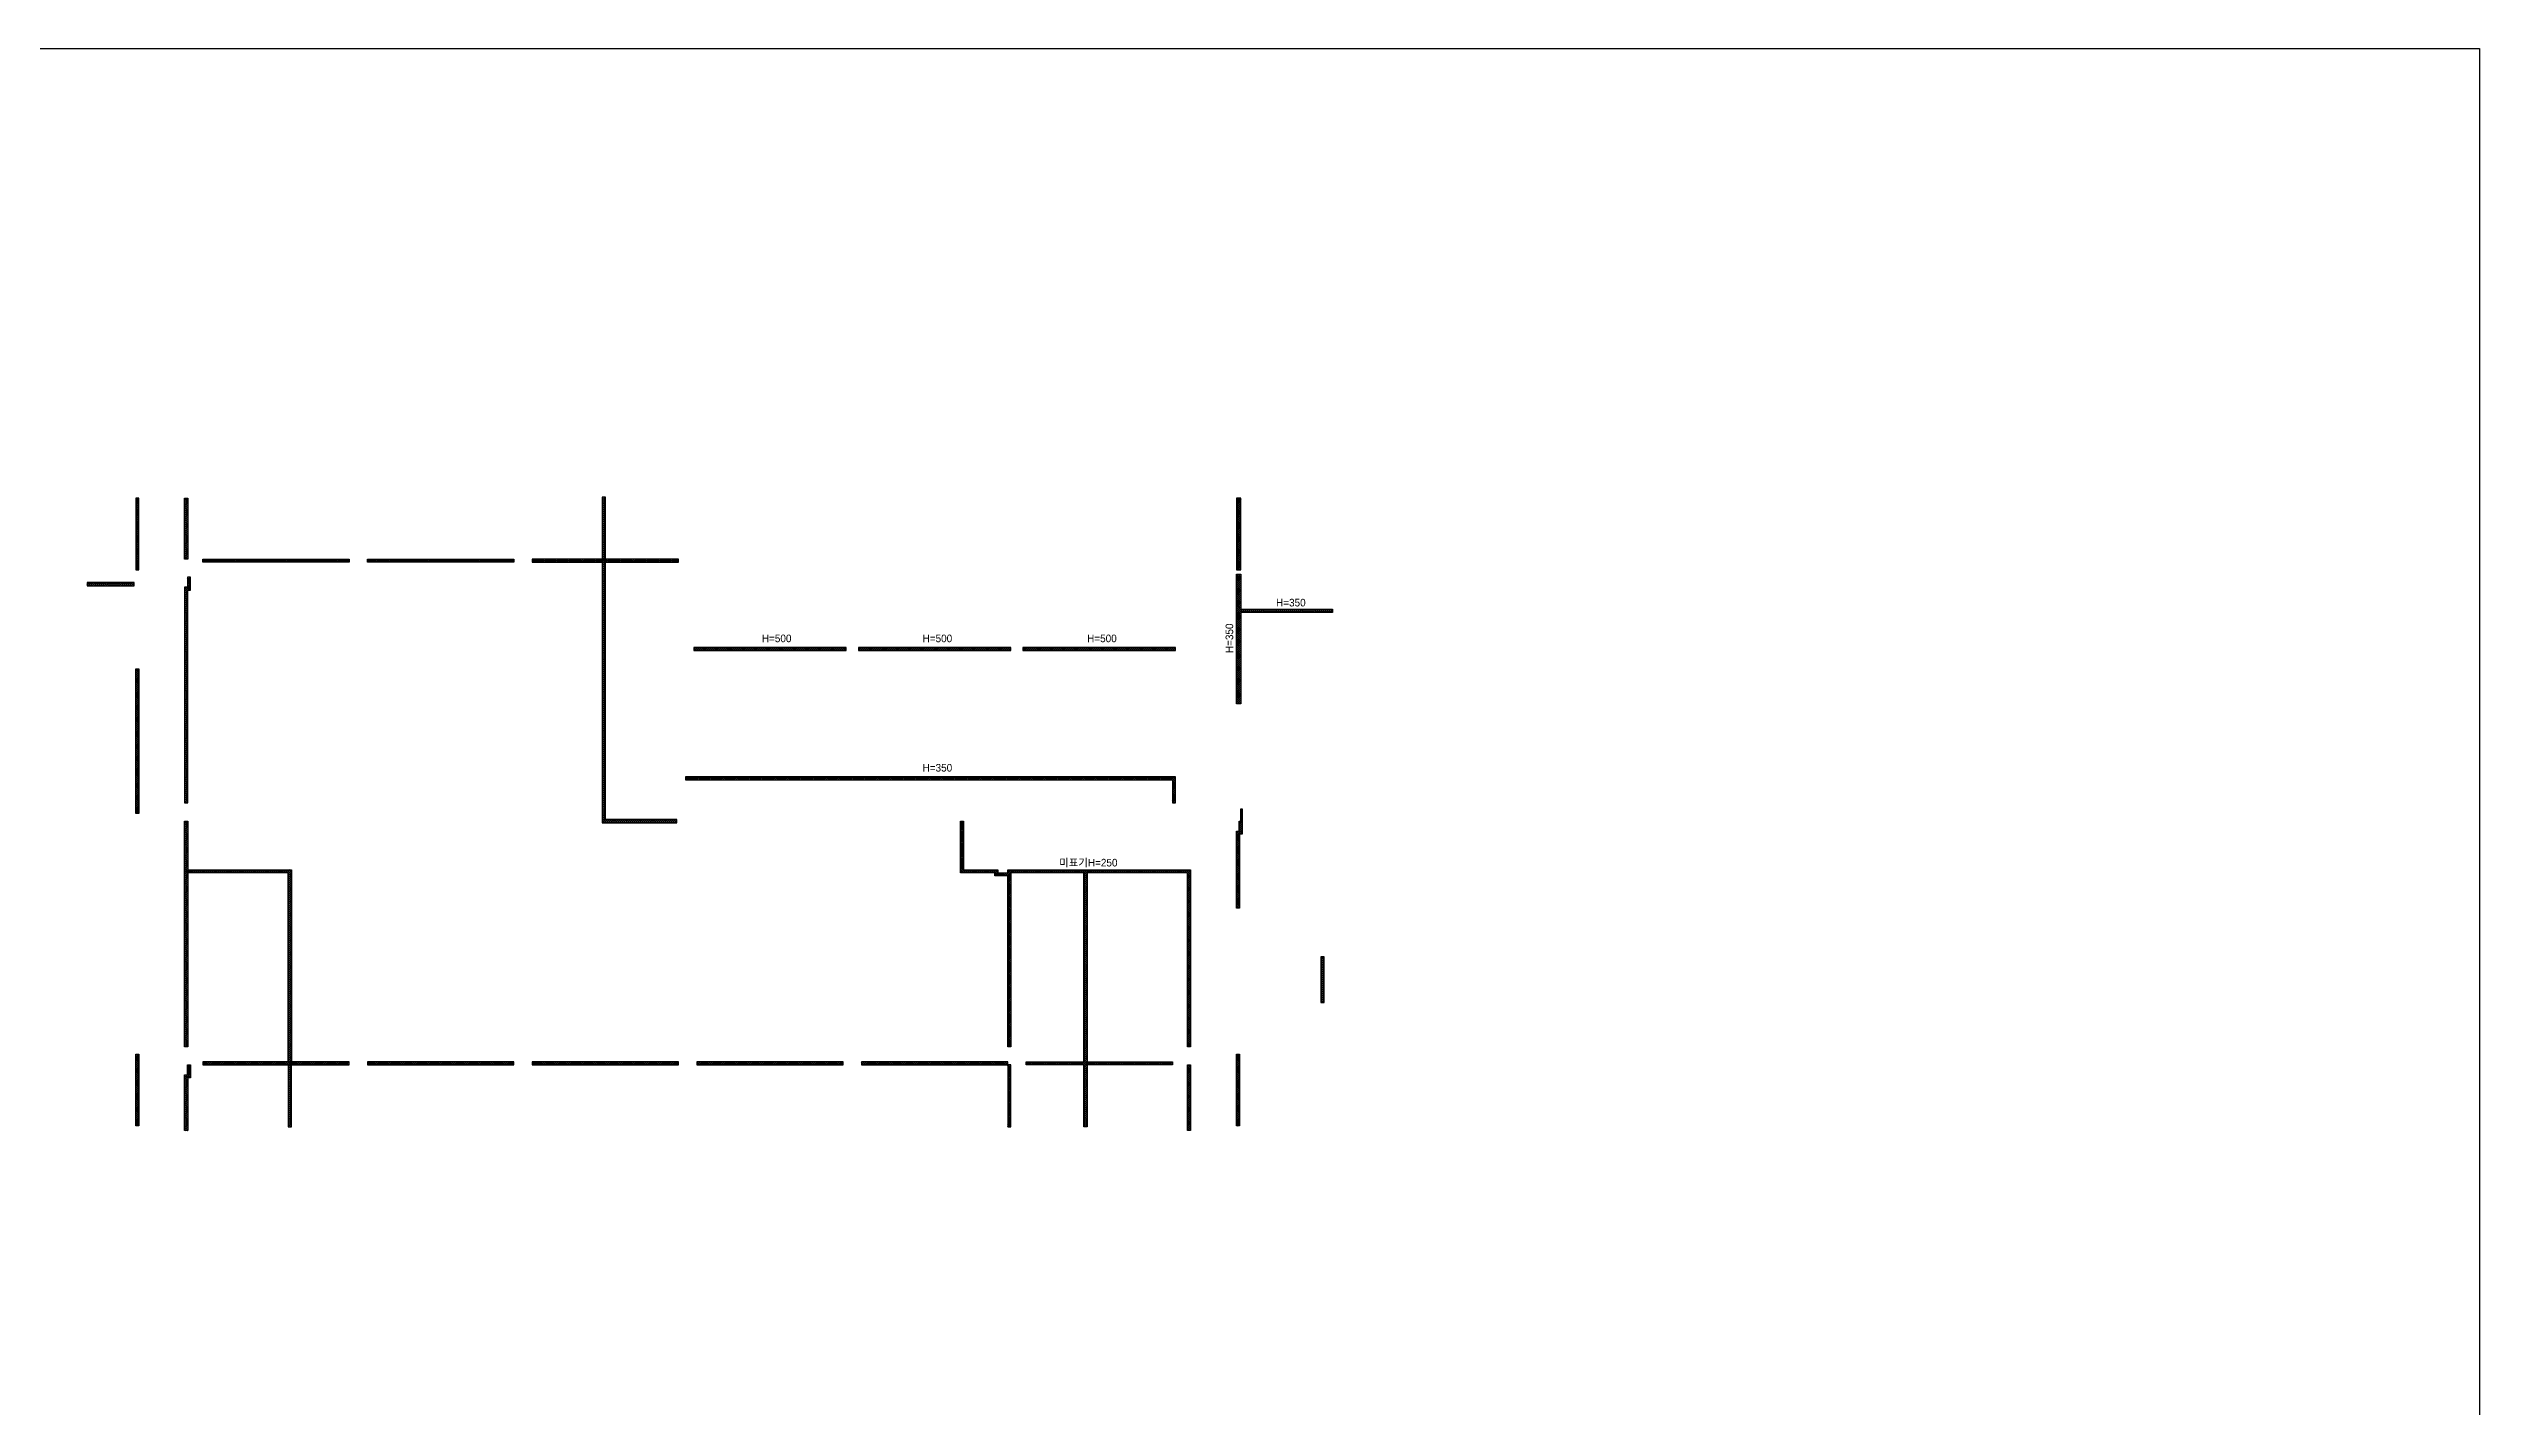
# Model space of a CAD drawing. Header units: millimetres. Extents: x 0 to 252300, y 0 to 178200.
# Drawn here: x 92831 to 252300, y 89100 to 178200 of the extents above; entities that cross this region are included whole.
import ezdxf

# ---------------------------------------------------------------- set-up
doc = ezdxf.new("R2010")
doc.units = ezdxf.units.MM
doc.header["$LTSCALE"] = 300
doc.layers.add('NOPLOT', color=191, linetype='Continuous', plot=False)
doc.layers.add('방수턱', color=5, linetype='Continuous')
doc.styles.add('Gtx', font='Dotum.ttf')

msp = doc.modelspace()

# ---------------------------------------------------------------- hatches: boundary and pattern name
at = {"layer": '방수턱'}
h = msp.add_hatch(dxfattribs=at)
h.set_pattern_fill('ANSI37', color=251, scale=30)
h.paths.add_polyline_path([(95354, 142955), (98454, 142955), (98454, 143155), (95354, 143155)])
h.paths.add_polyline_path([(98554, 144005), (98754, 144005), (98754, 148705), (98554, 148705)])
h.paths.add_polyline_path([(101754, 148705), (101954, 148705), (101954, 144705), (101754, 144705)])
h.paths.add_polyline_path([(102954, 144705), (112554, 144705), (112554, 144505), (102954, 144505)])
h.paths.add_polyline_path([(113754, 144705), (123354, 144705), (123354, 144505), (113754, 144505)])
h.paths.add_polyline_path([(134054, 127605), (129354, 127605), (129354, 144505), (134154, 144505), (134154, 144705), (129354, 144705), (129354, 148755), (129154, 148755), (129154, 144705), (124554, 144705), (124554, 144505), (129154, 144505), (129154, 127405), (134054, 127405)])
h.paths.add_polyline_path([(135154, 138705), (145154, 138705), (145154, 138905), (135154, 138905)])
h.paths.add_polyline_path([(145954, 138705), (155954, 138705), (155954, 138905), (145954, 138905)])
h.paths.add_polyline_path([(156754, 138705), (166754, 138705), (166754, 138905), (156754, 138905)])
h.paths.add_polyline_path([(170754, 135205), (170754, 143705), (171054, 143705), (171054, 141405), (177054, 141405), (177054, 141205), (171054, 141205), (171054, 135205)])
h.paths.add_polyline_path([(166754, 128705), (166754, 130405), (134604, 130405), (134604, 130205), (166554, 130205), (166554, 128705)])
h.paths.add_polyline_path([(170754, 121805), (170754, 126855), (170939, 126855), (170939, 127505), (171054, 127505), (171054, 128305), (171139, 128305), (171139, 126655), (170954, 126655), (170954, 121805)])
h.paths.add_polyline_path([(176304, 115605), (176504, 115605), (176504, 118605), (176304, 118605)])
h.paths.add_polyline_path([(170954, 107505), (170754, 107505), (170754, 112205), (170954, 112205)])
h.paths.add_polyline_path([(167754, 107205), (167554, 107205), (167554, 111505), (167754, 111505)])
h.paths.add_polyline_path([(155754, 112705), (155754, 123920), (154904, 123920), (154904, 124105), (152654, 124105), (152654, 127505), (152854, 127505), (152854, 124305), (155104, 124305), (155104, 124120), (155754, 124120), (155754, 124305), (167754, 124305), (167754, 112705), (167554, 112705), (167554, 124105), (160954, 124105), (160954, 111705), (166554, 111705), (166554, 111505), (160954, 111505), (160954, 107455), (160754, 107455), (160754, 111505), (156954, 111505), (156954, 111705), (160754, 111705), (160754, 124105), (155954, 124105), (155954, 112705)])
h.paths.add_polyline_path([(155754, 107455), (155954, 107455), (155954, 111505), (155754, 111505)], flags=17)
h.paths.add_polyline_path([(146154, 111505), (155754, 111505), (155754, 111705), (146154, 111705)])
h.paths.add_polyline_path([(135354, 111505), (144954, 111505), (144954, 111705), (135354, 111705)])
h.paths.add_polyline_path([(124554, 111505), (134154, 111505), (134154, 111705), (124554, 111705)])
h.paths.add_polyline_path([(113754, 111505), (123354, 111505), (123354, 111705), (113754, 111705)])
h.paths.add_polyline_path([(102954, 111505), (108554, 111505), (108554, 107455), (108754, 107455), (108754, 111505), (112554, 111505), (112554, 111705), (102954, 111705)])
h.paths.add_polyline_path([(101754, 112705), (101754, 127505), (101954, 127505), (101954, 124305), (108754, 124305), (108754, 111705), (108554, 111705), (108554, 124105), (101954, 124105), (101954, 112705)])
h.paths.add_polyline_path([(101754, 107205), (101754, 110855), (101939, 110855), (101939, 111505), (102139, 111505), (102139, 110655), (101954, 110655), (101954, 107205)])
h.paths.add_polyline_path([(98754, 107505), (98554, 107505), (98554, 112205), (98754, 112205)])
h.paths.add_polyline_path([(98754, 128005), (98554, 128005), (98554, 137505), (98754, 137505)])
h.paths.add_polyline_path([(101939, 143505), (101939, 142855), (101754, 142855), (101754, 128705), (101954, 128705), (101954, 142655), (102139, 142655), (102139, 143505)])
h = msp.add_hatch(dxfattribs=at)
h.set_pattern_fill('ANSI37', color=251, scale=30)
h.paths.add_polyline_path([(170754, 144005), (171054, 144005), (171054, 148705), (170754, 148705)])

# ---------------------------------------------------------------- linework, layer by layer
at = {"layer": 'NOPLOT'}
msp.add_lwpolyline([(0, 178200), (252300, 178200), (252300, 0), (0, 0)], close=True, dxfattribs=at)
at = {"layer": '방수턱', "elevation": 0}
for points in [[(98554, 144005), (98754, 144005), (98754, 148705), (98554, 148705)], [(101754, 148705), (101954, 148705), (101954, 144705), (101754, 144705)], [(134054, 127605), (129354, 127605), (129354, 144505), (134154, 144505), (134154, 144705), (129354, 144705), (129354, 148755), (129154, 148755), (129154, 144705), (124554, 144705), (124554, 144505), (129154, 144505), (129154, 127405), (134054, 127405)], [(170754, 144005), (171054, 144005), (171054, 148705), (170754, 148705)], [(102954, 144705), (112554, 144705), (112554, 144505), (102954, 144505)], [(113754, 144705), (123354, 144705), (123354, 144505), (113754, 144505)], [(170754, 135205), (170754, 143705), (171054, 143705), (171054, 141405), (177054, 141405), (177054, 141205), (171054, 141205), (171054, 135205)], [(95354, 142955), (98454, 142955), (98454, 143155), (95354, 143155)], [(101939, 143505), (101939, 142855), (101754, 142855), (101754, 128705), (101954, 128705), (101954, 142655), (102139, 142655), (102139, 143505)], [(135154, 138705), (145154, 138705), (145154, 138905), (135154, 138905)], [(145954, 138705), (155954, 138705), (155954, 138905), (145954, 138905)], [(156754, 138705), (166754, 138705), (166754, 138905), (156754, 138905)], [(98754, 128005), (98554, 128005), (98554, 137505), (98754, 137505)], [(166754, 128705), (166754, 130405), (134604, 130405), (134604, 130205), (166554, 130205), (166554, 128705)], [(170754, 121805), (170754, 126855), (170939, 126855), (170939, 127505), (171054, 127505), (171054, 128305), (171139, 128305), (171139, 126655), (170954, 126655), (170954, 121805)], [(101754, 112705), (101754, 127505), (101954, 127505), (101954, 124305), (108754, 124305), (108754, 111705), (108554, 111705), (108554, 124105), (101954, 124105), (101954, 112705)], [(155754, 112705), (155754, 123920), (154904, 123920), (154904, 124105), (152654, 124105), (152654, 127505), (152854, 127505), (152854, 124305), (155104, 124305), (155104, 124120), (155754, 124120), (155754, 124305), (167754, 124305), (167754, 112705), (167554, 112705), (167554, 124105), (160954, 124105), (160954, 111705), (166554, 111705), (166554, 111505), (160954, 111505), (160954, 107455), (160754, 107455), (160754, 111505), (156954, 111505), (156954, 111705), (160754, 111705), (160754, 124105), (155954, 124105), (155954, 112705)], [(176304, 115605), (176504, 115605), (176504, 118605), (176304, 118605)], [(98754, 107505), (98554, 107505), (98554, 112205), (98754, 112205)], [(102954, 111505), (108554, 111505), (108554, 107455), (108754, 107455), (108754, 111505), (112554, 111505), (112554, 111705), (102954, 111705)], [(113754, 111505), (123354, 111505), (123354, 111705), (113754, 111705)], [(124554, 111505), (134154, 111505), (134154, 111705), (124554, 111705)], [(135354, 111505), (144954, 111505), (144954, 111705), (135354, 111705)], [(146154, 111505), (155754, 111505), (155754, 111705), (146154, 111705)], [(170954, 107505), (170754, 107505), (170754, 112205), (170954, 112205)], [(101754, 107205), (101754, 110855), (101939, 110855), (101939, 111505), (102139, 111505), (102139, 110655), (101954, 110655), (101954, 107205)], [(155754, 107455), (155954, 107455), (155954, 111505), (155754, 111505)], [(167754, 107205), (167554, 107205), (167554, 111505), (167754, 111505)]]:
    msp.add_lwpolyline(points, close=True, dxfattribs=at)

# ---------------------------------------------------------------- texts
at = {"layer": 'NOPLOT', "style": 'Gtx'}
for s, p in [('H=350', (173354, 141594)), ('H=500', (139619, 139246)), ('H=500', (150165, 139246)), ('H=500', (160960, 139246)), ('H=350', (150165, 130758)), ('미표기H=250', (159126, 124531))]:
    msp.add_text(s, height=500, dxfattribs=at).set_placement(p)
msp.add_text('H=350', height=500, rotation=90, dxfattribs=at).set_placement((170544, 138530))

doc.saveas('drawing.dxf')
